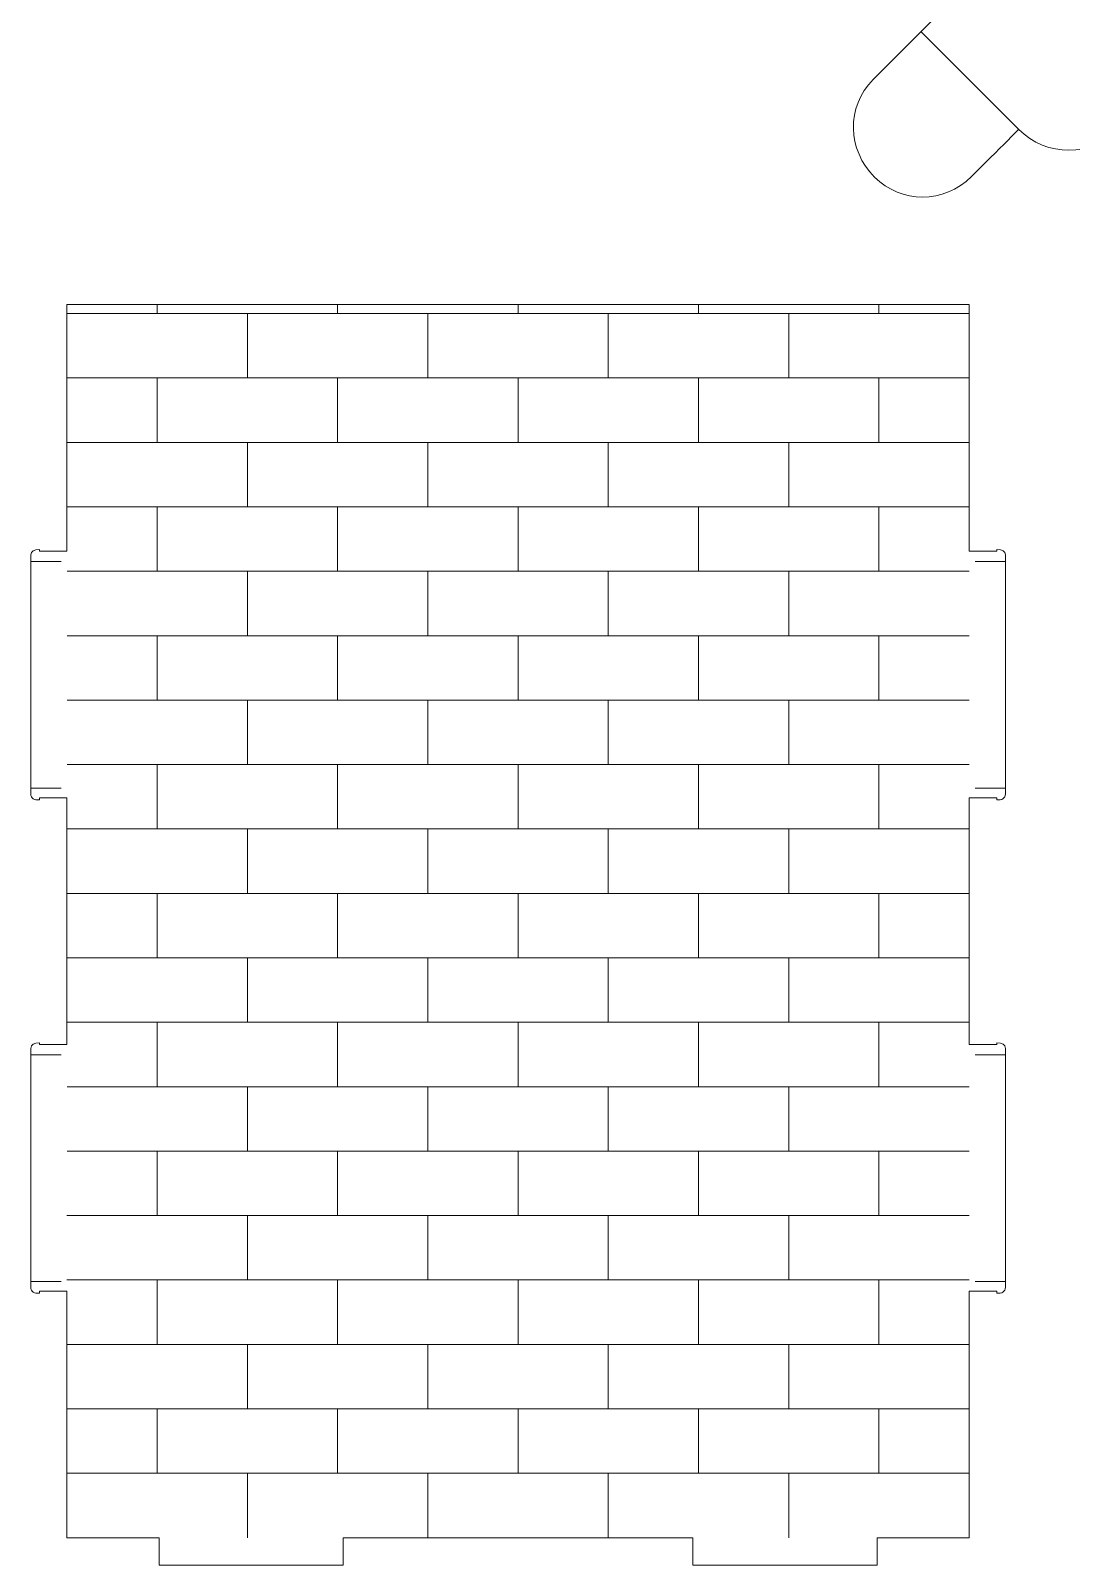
# Model space of a CAD drawing. Header units: millimetres. Extents: x -1172 to 901, y -384 to 816.
# Drawn here: x 294 to 407, y -68 to 98.8 of the extents above; entities that cross this region are included whole.
import ezdxf

# ---------------------------------------------------------------- set-up
doc = ezdxf.new("R2010")
doc.units = ezdxf.units.MM
doc.header["$MEASUREMENT"] = 0
doc.layers.add('layer 1', color=7, linetype='Continuous')

msp = doc.modelspace()

# ---------------------------------------------------------------- linework, layer by layer
at = {"layer": 'layer 1', "color": 250, "lineweight": 20}
for points, knots in [([(401.309, 88.0465), (401.3008, 88.0383), (396.1859, 82.9237), (396.1778, 82.9157), (396.1778, 82.9157), (393.1931, 79.9567), (388.5432, 79.9784), (385.6593, 82.8623), (385.6593, 82.8623), (382.6973, 85.8243), (382.5157, 90.4667), (385.5179, 93.4689), (385.5179, 93.4689), (385.5179, 93.4689), (457.9208, 165.8715), (457.9208, 165.8715), (457.9208, 165.8715), (457.9208, 165.8715), (530.4273, 93.4689), (530.4273, 93.4689), (530.4273, 93.4689), (533.3114, 90.5891), (533.3093, 85.8857), (530.4273, 83.0037), (530.4273, 83.0037), (527.4728, 80.0492), (522.8466, 79.8611), (519.8438, 82.8393), (519.8438, 82.8393), (519.8362, 82.8468), (514.6182, 87.9609), (514.6105, 87.9686), (514.6105, 87.9686), (511.6183, 84.9764), (506.7371, 84.9764), (503.7448, 87.9686), (503.7448, 87.9686), (500.7525, 90.961), (500.7526, 95.8421), (503.7448, 98.8343), (503.7448, 98.8343), (500.7526, 95.8421), (495.8714, 95.8421), (492.8791, 98.8343), (492.8791, 98.8343), (489.8867, 101.8267), (489.8869, 106.7077), (492.8791, 109.7), (492.8791, 109.7), (492.8791, 109.7), (492.879, 109.7001), (492.879, 109.7001), (492.879, 109.7001), (489.8867, 106.7079), (485.0056, 106.7078), (482.0134, 109.7001), (482.0134, 109.7001), (479.021, 112.6924), (479.0212, 117.5734), (482.0134, 120.5657), (482.0134, 120.5657), (482.0134, 120.5657), (482.0133, 120.5658), (482.0133, 120.5658), (482.0133, 120.5658), (479.021, 117.5736), (474.1399, 117.5735), (471.1477, 120.5658), (471.1477, 120.5658), (468.1553, 123.5581), (468.1555, 128.4391), (471.1477, 131.4314), (471.1477, 131.4314), (471.1477, 131.4314), (471.1476, 131.4315), (471.1476, 131.4315), (471.1476, 131.4315), (466.4411, 126.7251), (458.1692, 129.81), (457.972, 136.9175), (457.972, 136.9175), (457.745, 129.8754), (449.5052, 126.776), (444.7962, 131.485), (444.7962, 131.485), (447.7885, 128.4927), (447.7886, 123.6116), (444.7962, 120.6193), (444.7962, 120.6193), (441.804, 117.627), (436.9228, 117.627), (433.9305, 120.6193), (433.9305, 120.6193), (436.9228, 117.627), (436.9229, 112.7459), (433.9305, 109.7536), (433.9305, 109.7536), (430.9383, 106.7613), (426.0571, 106.7613), (423.0648, 109.7536), (423.0648, 109.7536), (426.0571, 106.7613), (426.0572, 101.8802), (423.0648, 98.8878), (423.0648, 98.8878), (420.0725, 95.8956), (415.1913, 95.8956), (412.1991, 98.8878), (412.1991, 98.8878), (415.1913, 95.8956), (415.1914, 91.0145), (412.1991, 88.0221), (412.1991, 88.0221), (409.2047, 85.0277), (404.334, 85.0215), (401.309, 88.0465)], [0, 0, 0, 0, 0.03333333, 0.03333333, 0.03333333, 0.03333333, 0.06666667, 0.06666667, 0.06666667, 0.06666667, 0.1, 0.1, 0.1, 0.1, 0.13333333, 0.13333333, 0.13333333, 0.13333333, 0.16666667, 0.16666667, 0.16666667, 0.16666667, 0.2, 0.2, 0.2, 0.2, 0.23333333, 0.23333333, 0.23333333, 0.23333333, 0.26666667, 0.26666667, 0.26666667, 0.26666667, 0.3, 0.3, 0.3, 0.3, 0.33333333, 0.33333333, 0.33333333, 0.33333333, 0.36666667, 0.36666667, 0.36666667, 0.36666667, 0.4, 0.4, 0.4, 0.4, 0.43333333, 0.43333333, 0.43333333, 0.43333333, 0.46666667, 0.46666667, 0.46666667, 0.46666667, 0.5, 0.5, 0.5, 0.5, 0.53333333, 0.53333333, 0.53333333, 0.53333333, 0.56666667, 0.56666667, 0.56666667, 0.56666667, 0.6, 0.6, 0.6, 0.6, 0.63333333, 0.63333333, 0.63333333, 0.63333333, 0.66666667, 0.66666667, 0.66666667, 0.66666667, 0.7, 0.7, 0.7, 0.7, 0.73333333, 0.73333333, 0.73333333, 0.73333333, 0.76666667, 0.76666667, 0.76666667, 0.76666667, 0.8, 0.8, 0.8, 0.8, 0.83333333, 0.83333333, 0.83333333, 0.83333333, 0.86666667, 0.86666667, 0.86666667, 0.86666667, 0.9, 0.9, 0.9, 0.9, 0.93333333, 0.93333333, 0.93333333, 0.93333333, 1, 1, 1, 1]), ([(395.9326, 69.0371), (395.9326, 69.0371), (297.9326, 69.0371), (297.9326, 69.0371), (297.9326, 69.0371), (297.9326, 69.0371), (297.9326, 42.2371), (297.9326, 42.2371), (297.9326, 42.2371), (297.9326, 42.2371), (294.9434, 42.2371), (294.9434, 42.2371), (294.9434, 42.2371), (294.9434, 42.2371), (294.9432, 42.3944), (294.9432, 42.3944), (294.9432, 42.3944), (294.3394, 42.3983), (294.0151, 42.2064), (293.9898, 41.8054), (293.9898, 41.8054), (293.9898, 41.8054), (293.9898, 15.8732), (293.9898, 15.8732), (293.9898, 15.8732), (294.0116, 15.3363), (294.3753, 15.1602), (294.9323, 15.1875), (294.9323, 15.1875), (294.9323, 15.1875), (294.9324, 15.4371), (294.9324, 15.4371), (294.9324, 15.4371), (294.9324, 15.4371), (297.9326, 15.4371), (297.9326, 15.4371), (297.9326, 15.4371), (297.9326, 15.4371), (297.9326, -11.3629), (297.9326, -11.3629), (297.9326, -11.3629), (297.9326, -11.3629), (294.9434, -11.3629), (294.9434, -11.3629), (294.9434, -11.3629), (294.9434, -11.3629), (294.9432, -11.2056), (294.9432, -11.2056), (294.9432, -11.2056), (294.3394, -11.2017), (294.0151, -11.3936), (293.9898, -11.7946), (293.9898, -11.7946), (293.9898, -11.7946), (293.9898, -37.7268), (293.9898, -37.7268), (293.9898, -37.7268), (294.0116, -38.2637), (294.3753, -38.4398), (294.9323, -38.4125), (294.9323, -38.4125), (294.9323, -38.4125), (294.9324, -38.1629), (294.9324, -38.1629), (294.9324, -38.1629), (294.9324, -38.1629), (297.9326, -38.1629), (297.9326, -38.1629), (297.9326, -38.1629), (297.9326, -38.1629), (297.9326, -64.9628), (297.9326, -64.9628), (297.9326, -64.9628), (297.9326, -64.9628), (307.9326, -64.9628), (307.9326, -64.9628), (307.9326, -64.9628), (307.9326, -64.9628), (307.9326, -67.9628), (307.9326, -67.9628), (307.9326, -67.9628), (307.9326, -67.9628), (327.9326, -67.9628), (327.9326, -67.9628), (327.9326, -67.9628), (327.9326, -67.9628), (327.9326, -64.9628), (327.9326, -64.9628), (327.9326, -64.9628), (327.9326, -64.9628), (365.9326, -64.9628), (365.9326, -64.9628), (365.9326, -64.9628), (365.9326, -64.9628), (365.9326, -67.9628), (365.9326, -67.9628), (365.9326, -67.9628), (365.9326, -67.9628), (385.9326, -67.9628), (385.9326, -67.9628), (385.9326, -67.9628), (385.9326, -67.9628), (385.9326, -64.9628), (385.9326, -64.9628), (385.9326, -64.9628), (385.9326, -64.9628), (395.9326, -64.9628), (395.9326, -64.9628), (395.9326, -64.9628), (395.9326, -64.9628), (395.9326, -38.1629), (395.9326, -38.1629), (395.9326, -38.1629), (395.9326, -38.1629), (398.9328, -38.1629), (398.9328, -38.1629), (398.9328, -38.1629), (398.9328, -38.1629), (398.9329, -38.4125), (398.9329, -38.4125), (398.9329, -38.4125), (399.4899, -38.4398), (399.8536, -38.2637), (399.8754, -37.7268), (399.8754, -37.7268), (399.8754, -37.7268), (399.8754, -11.7946), (399.8754, -11.7946), (399.8754, -11.7946), (399.8501, -11.3936), (399.5258, -11.2017), (398.922, -11.2056), (398.922, -11.2056), (398.922, -11.2056), (398.9218, -11.3629), (398.9218, -11.3629), (398.9218, -11.3629), (398.9218, -11.3629), (395.9326, -11.3629), (395.9326, -11.3629), (395.9326, -11.3629), (395.9326, -11.3629), (395.9326, 15.4371), (395.9326, 15.4371), (395.9326, 15.4371), (395.9326, 15.4371), (398.9328, 15.4371), (398.9328, 15.4371), (398.9328, 15.4371), (398.9328, 15.4371), (398.9329, 15.1875), (398.9329, 15.1875), (398.9329, 15.1875), (399.4899, 15.1602), (399.8536, 15.3363), (399.8754, 15.8732), (399.8754, 15.8732), (399.8754, 15.8732), (399.8754, 41.8054), (399.8754, 41.8054), (399.8754, 41.8054), (399.8501, 42.2064), (399.5258, 42.3983), (398.922, 42.3944), (398.922, 42.3944), (398.922, 42.3944), (398.9218, 42.2371), (398.9218, 42.2371), (398.9218, 42.2371), (398.9218, 42.2371), (395.9326, 42.2371), (395.9326, 42.2371), (395.9326, 42.2371), (395.9326, 42.2371), (395.9326, 69.0371), (395.9326, 69.0371)], [0, 0, 0, 0, 0.02222222, 0.02222222, 0.02222222, 0.02222222, 0.04444444, 0.04444444, 0.04444444, 0.04444444, 0.06666667, 0.06666667, 0.06666667, 0.06666667, 0.08888889, 0.08888889, 0.08888889, 0.08888889, 0.11111111, 0.11111111, 0.11111111, 0.11111111, 0.13333333, 0.13333333, 0.13333333, 0.13333333, 0.15555556, 0.15555556, 0.15555556, 0.15555556, 0.17777778, 0.17777778, 0.17777778, 0.17777778, 0.2, 0.2, 0.2, 0.2, 0.22222222, 0.22222222, 0.22222222, 0.22222222, 0.24444444, 0.24444444, 0.24444444, 0.24444444, 0.26666667, 0.26666667, 0.26666667, 0.26666667, 0.28888889, 0.28888889, 0.28888889, 0.28888889, 0.31111111, 0.31111111, 0.31111111, 0.31111111, 0.33333333, 0.33333333, 0.33333333, 0.33333333, 0.35555556, 0.35555556, 0.35555556, 0.35555556, 0.37777778, 0.37777778, 0.37777778, 0.37777778, 0.4, 0.4, 0.4, 0.4, 0.42222222, 0.42222222, 0.42222222, 0.42222222, 0.44444444, 0.44444444, 0.44444444, 0.44444444, 0.46666667, 0.46666667, 0.46666667, 0.46666667, 0.48888889, 0.48888889, 0.48888889, 0.48888889, 0.51111111, 0.51111111, 0.51111111, 0.51111111, 0.53333333, 0.53333333, 0.53333333, 0.53333333, 0.55555556, 0.55555556, 0.55555556, 0.55555556, 0.57777778, 0.57777778, 0.57777778, 0.57777778, 0.6, 0.6, 0.6, 0.6, 0.62222222, 0.62222222, 0.62222222, 0.62222222, 0.64444444, 0.64444444, 0.64444444, 0.64444444, 0.66666667, 0.66666667, 0.66666667, 0.66666667, 0.68888889, 0.68888889, 0.68888889, 0.68888889, 0.71111111, 0.71111111, 0.71111111, 0.71111111, 0.73333333, 0.73333333, 0.73333333, 0.73333333, 0.75555556, 0.75555556, 0.75555556, 0.75555556, 0.77777778, 0.77777778, 0.77777778, 0.77777778, 0.8, 0.8, 0.8, 0.8, 0.82222222, 0.82222222, 0.82222222, 0.82222222, 0.84444444, 0.84444444, 0.84444444, 0.84444444, 0.86666667, 0.86666667, 0.86666667, 0.86666667, 0.88888889, 0.88888889, 0.88888889, 0.88888889, 0.91111111, 0.91111111, 0.91111111, 0.91111111, 0.93333333, 0.93333333, 0.93333333, 0.93333333, 0.95555556, 0.95555556, 0.95555556, 0.95555556, 1, 1, 1, 1])]:
    msp.add_open_spline(points, degree=3, knots=knots, dxfattribs=at)
at = {"layer": 'layer 1', "color": 242, "lineweight": 20}
for points in [[(401.309, 88.0465), (401.309, 88.0465), (390.7024, 98.6531), (390.7024, 98.6531)], [(307.7343, 69.0371), (307.7343, 69.0371), (307.7343, 68.0372), (307.7343, 68.0372)], [(327.3343, 69.0371), (327.3343, 69.0371), (327.3343, 68.0372), (327.3343, 68.0372)], [(346.9343, 69.0371), (346.9343, 69.0371), (346.9343, 68.0372), (346.9343, 68.0372)], [(366.5343, 69.0371), (366.5343, 69.0371), (366.5343, 68.0372), (366.5343, 68.0372)], [(386.1343, 68.0372), (386.1343, 68.0372), (386.1343, 69.0371), (386.1343, 69.0371)], [(297.9341, 68.0372), (297.9341, 68.0372), (395.9326, 68.0372), (395.9326, 68.0372)], [(317.5342, 68.0372), (317.5342, 68.0372), (317.5342, 61.0372), (317.5342, 61.0372)], [(337.1342, 68.0372), (337.1342, 68.0372), (337.1342, 61.0372), (337.1342, 61.0372)], [(356.7342, 68.0372), (356.7342, 68.0372), (356.7342, 61.0372), (356.7342, 61.0372)], [(376.3342, 68.0372), (376.3342, 68.0372), (376.3342, 61.0372), (376.3342, 61.0372)], [(297.9342, 61.0372), (297.9342, 61.0372), (395.9326, 61.0372), (395.9326, 61.0372)], [(307.7337, 61.0372), (307.7337, 61.0372), (307.7337, 54.0372), (307.7337, 54.0372)], [(327.3337, 61.0372), (327.3337, 61.0372), (327.3337, 54.0372), (327.3337, 54.0372)], [(346.9337, 61.0372), (346.9337, 61.0372), (346.9337, 54.0372), (346.9337, 54.0372)], [(366.5337, 61.0372), (366.5337, 61.0372), (366.5337, 54.0372), (366.5337, 54.0372)], [(386.1337, 54.0372), (386.1337, 54.0372), (386.1337, 61.0372), (386.1337, 61.0372)], [(297.9335, 54.0372), (297.9335, 54.0372), (395.9326, 54.0372), (395.9326, 54.0372)], [(317.5336, 54.0372), (317.5336, 54.0372), (317.5336, 47.0372), (317.5336, 47.0372)], [(337.1336, 54.0372), (337.1336, 54.0372), (337.1336, 47.0372), (337.1336, 47.0372)], [(356.7336, 54.0372), (356.7336, 54.0372), (356.7336, 47.0372), (356.7336, 47.0372)], [(376.3336, 54.0372), (376.3336, 54.0372), (376.3336, 47.0372), (376.3336, 47.0372)], [(297.9336, 47.0372), (297.9336, 47.0372), (395.9326, 47.0372), (395.9326, 47.0372)], [(307.7337, 47.0372), (307.7337, 47.0372), (307.7337, 40.0372), (307.7337, 40.0372)], [(327.3337, 47.0372), (327.3337, 47.0372), (327.3337, 40.0372), (327.3337, 40.0372)], [(346.9337, 47.0372), (346.9337, 47.0372), (346.9337, 40.0372), (346.9337, 40.0372)], [(366.5337, 47.0372), (366.5337, 47.0372), (366.5337, 40.0372), (366.5337, 40.0372)], [(386.1337, 40.0372), (386.1337, 40.0372), (386.1337, 47.0372), (386.1337, 47.0372)], [(297.9335, 40.0372), (297.9335, 40.0372), (395.9336, 40.0372), (395.9336, 40.0372)], [(317.5336, 40.0372), (317.5336, 40.0372), (317.5336, 33.0372), (317.5336, 33.0372)], [(337.1336, 40.0372), (337.1336, 40.0372), (337.1336, 33.0372), (337.1336, 33.0372)], [(356.7336, 40.0372), (356.7336, 40.0372), (356.7336, 33.0372), (356.7336, 33.0372)], [(376.3336, 40.0372), (376.3336, 40.0372), (376.3336, 33.0372), (376.3336, 33.0372)], [(297.9336, 33.0372), (297.9336, 33.0372), (395.9336, 33.0372), (395.9336, 33.0372)], [(307.7335, 33.0372), (307.7335, 33.0372), (307.7335, 26.0372), (307.7335, 26.0372)], [(327.3335, 33.0372), (327.3335, 33.0372), (327.3335, 26.0372), (327.3335, 26.0372)], [(346.9335, 33.0372), (346.9335, 33.0372), (346.9335, 26.0372), (346.9335, 26.0372)], [(366.5335, 33.0372), (366.5335, 33.0372), (366.5335, 26.0372), (366.5335, 26.0372)], [(386.1335, 26.0372), (386.1335, 26.0372), (386.1335, 33.0372), (386.1335, 33.0372)], [(297.9333, 26.0372), (297.9333, 26.0372), (395.9334, 26.0372), (395.9334, 26.0372)], [(317.5334, 26.0372), (317.5334, 26.0372), (317.5334, 19.0372), (317.5334, 19.0372)], [(337.1334, 26.0372), (337.1334, 26.0372), (337.1334, 19.0372), (337.1334, 19.0372)], [(356.7334, 26.0372), (356.7334, 26.0372), (356.7334, 19.0372), (356.7334, 19.0372)], [(376.3334, 26.0372), (376.3334, 26.0372), (376.3334, 19.0372), (376.3334, 19.0372)], [(297.9334, 19.0372), (297.9334, 19.0372), (395.9334, 19.0372), (395.9334, 19.0372)], [(307.7335, 19.0372), (307.7335, 19.0372), (307.7335, 12.0372), (307.7335, 12.0372)], [(327.3335, 19.0372), (327.3335, 19.0372), (327.3335, 12.0372), (327.3335, 12.0372)], [(346.9335, 19.0372), (346.9335, 19.0372), (346.9335, 12.0372), (346.9335, 12.0372)], [(366.5335, 19.0372), (366.5335, 19.0372), (366.5335, 12.0372), (366.5335, 12.0372)], [(386.1335, 12.0372), (386.1335, 12.0372), (386.1335, 19.0372), (386.1335, 19.0372)], [(297.9333, 12.0372), (297.9333, 12.0372), (395.9326, 12.0372), (395.9326, 12.0372)], [(317.5334, 12.0372), (317.5334, 12.0372), (317.5334, 5.0372), (317.5334, 5.0372)], [(337.1334, 12.0372), (337.1334, 12.0372), (337.1334, 5.0372), (337.1334, 5.0372)], [(356.7334, 12.0372), (356.7334, 12.0372), (356.7334, 5.0372), (356.7334, 5.0372)], [(376.3334, 12.0372), (376.3334, 12.0372), (376.3334, 5.0372), (376.3334, 5.0372)], [(297.9334, 5.0372), (297.9334, 5.0372), (395.9326, 5.0372), (395.9326, 5.0372)], [(307.7333, 5.0372), (307.7333, 5.0372), (307.7333, -1.9628), (307.7333, -1.9628)], [(327.3333, 5.0372), (327.3333, 5.0372), (327.3333, -1.9628), (327.3333, -1.9628)], [(346.9333, 5.0372), (346.9333, 5.0372), (346.9333, -1.9628), (346.9333, -1.9628)], [(366.5333, 5.0372), (366.5333, 5.0372), (366.5333, -1.9628), (366.5333, -1.9628)], [(386.1333, -1.9628), (386.1333, -1.9628), (386.1333, 5.0372), (386.1333, 5.0372)], [(297.9331, -1.9628), (297.9331, -1.9628), (395.9326, -1.9628), (395.9326, -1.9628)], [(317.5332, -1.9628), (317.5332, -1.9628), (317.5332, -8.9628), (317.5332, -8.9628)], [(337.1332, -1.9628), (337.1332, -1.9628), (337.1332, -8.9628), (337.1332, -8.9628)], [(356.7332, -1.9628), (356.7332, -1.9628), (356.7332, -8.9628), (356.7332, -8.9628)], [(376.3332, -1.9628), (376.3332, -1.9628), (376.3332, -8.9628), (376.3332, -8.9628)], [(297.9332, -8.9628), (297.9332, -8.9628), (395.9326, -8.9628), (395.9326, -8.9628)], [(307.7333, -8.9628), (307.7333, -8.9628), (307.7333, -15.9628), (307.7333, -15.9628)], [(327.3333, -8.9628), (327.3333, -8.9628), (327.3333, -15.9628), (327.3333, -15.9628)], [(346.9333, -8.9628), (346.9333, -8.9628), (346.9333, -15.9628), (346.9333, -15.9628)], [(366.5333, -8.9628), (366.5333, -8.9628), (366.5333, -15.9628), (366.5333, -15.9628)], [(386.1333, -15.9628), (386.1333, -15.9628), (386.1333, -8.9628), (386.1333, -8.9628)], [(297.9331, -15.9628), (297.9331, -15.9628), (395.9332, -15.9628), (395.9332, -15.9628)], [(317.5332, -15.9628), (317.5332, -15.9628), (317.5332, -22.9628), (317.5332, -22.9628)], [(337.1332, -15.9628), (337.1332, -15.9628), (337.1332, -22.9628), (337.1332, -22.9628)], [(356.7332, -15.9628), (356.7332, -15.9628), (356.7332, -22.9628), (356.7332, -22.9628)], [(376.3332, -15.9628), (376.3332, -15.9628), (376.3332, -22.9628), (376.3332, -22.9628)], [(297.9332, -22.9628), (297.9332, -22.9628), (395.9332, -22.9628), (395.9332, -22.9628)], [(307.7331, -22.9628), (307.7331, -22.9628), (307.7331, -29.9628), (307.7331, -29.9628)], [(327.3331, -22.9628), (327.3331, -22.9628), (327.3331, -29.9628), (327.3331, -29.9628)], [(346.9331, -22.9628), (346.9331, -22.9628), (346.9331, -29.9628), (346.9331, -29.9628)], [(366.5331, -22.9628), (366.5331, -22.9628), (366.5331, -29.9628), (366.5331, -29.9628)], [(386.1331, -29.9628), (386.1331, -29.9628), (386.1331, -22.9628), (386.1331, -22.9628)], [(297.9329, -29.9628), (297.9329, -29.9628), (395.933, -29.9628), (395.933, -29.9628)], [(317.533, -29.9628), (317.533, -29.9628), (317.533, -36.9628), (317.533, -36.9628)], [(337.133, -29.9628), (337.133, -29.9628), (337.133, -36.9628), (337.133, -36.9628)], [(356.733, -29.9628), (356.733, -29.9628), (356.733, -36.9628), (356.733, -36.9628)], [(376.333, -29.9628), (376.333, -29.9628), (376.333, -36.9628), (376.333, -36.9628)], [(297.933, -36.9628), (297.933, -36.9628), (395.933, -36.9628), (395.933, -36.9628)], [(307.7331, -36.9628), (307.7331, -36.9628), (307.7331, -43.9628), (307.7331, -43.9628)], [(327.3331, -36.9628), (327.3331, -36.9628), (327.3331, -43.9628), (327.3331, -43.9628)], [(346.9331, -36.9628), (346.9331, -36.9628), (346.9331, -43.9628), (346.9331, -43.9628)], [(366.5331, -36.9628), (366.5331, -36.9628), (366.5331, -43.9628), (366.5331, -43.9628)], [(386.1331, -43.9628), (386.1331, -43.9628), (386.1331, -36.9628), (386.1331, -36.9628)], [(297.9329, -43.9628), (297.9329, -43.9628), (395.9326, -43.9628), (395.9326, -43.9628)], [(317.533, -43.9628), (317.533, -43.9628), (317.533, -50.9628), (317.533, -50.9628)], [(337.133, -43.9628), (337.133, -43.9628), (337.133, -50.9628), (337.133, -50.9628)], [(356.733, -43.9628), (356.733, -43.9628), (356.733, -50.9628), (356.733, -50.9628)], [(376.333, -43.9628), (376.333, -43.9628), (376.333, -50.9628), (376.333, -50.9628)], [(297.933, -50.9628), (297.933, -50.9628), (395.9326, -50.9628), (395.9326, -50.9628)], [(307.7325, -50.9628), (307.7325, -50.9628), (307.7325, -57.9628), (307.7325, -57.9628)], [(327.3325, -50.9628), (327.3325, -50.9628), (327.3325, -57.9628), (327.3325, -57.9628)], [(346.9325, -50.9628), (346.9325, -50.9628), (346.9325, -57.9628), (346.9325, -57.9628)], [(366.5325, -50.9628), (366.5325, -50.9628), (366.5325, -57.9628), (366.5325, -57.9628)], [(386.1325, -57.9628), (386.1325, -57.9628), (386.1325, -50.9628), (386.1325, -50.9628)], [(297.9326, -57.9628), (297.9326, -57.9628), (395.9324, -57.9628), (395.9324, -57.9628)], [(317.5324, -57.9628), (317.5324, -57.9628), (317.5324, -64.9628), (317.5324, -64.9628)], [(337.1324, -57.9628), (337.1324, -57.9628), (337.1324, -64.9628), (337.1324, -64.9628)], [(356.7324, -57.9628), (356.7324, -57.9628), (356.7324, -64.9628), (356.7324, -64.9628)], [(376.3324, -57.9628), (376.3324, -57.9628), (376.3324, -64.9628), (376.3324, -64.9628)]]:
    msp.add_open_spline(points, degree=3, dxfattribs=at)
at = {"layer": 'layer 1', "color": 250, "lineweight": 20}
for points in [[(293.9898, 41.0883), (293.9898, 41.0883), (297.2838, 41.0947), (297.2838, 41.0947)], [(399.8754, 41.0883), (399.8754, 41.0883), (396.5814, 41.0947), (396.5814, 41.0947)], [(293.9898, 16.4845), (293.9898, 16.4845), (297.2949, 16.4845), (297.2949, 16.4845)], [(399.8754, 16.4845), (399.8754, 16.4845), (396.5703, 16.4845), (396.5703, 16.4845)], [(293.9898, -12.5117), (293.9898, -12.5117), (297.2838, -12.5053), (297.2838, -12.5053)], [(399.8754, -12.5117), (399.8754, -12.5117), (396.5814, -12.5053), (396.5814, -12.5053)], [(293.9898, -37.1155), (293.9898, -37.1155), (297.2949, -37.1155), (297.2949, -37.1155)], [(399.8754, -37.1155), (399.8754, -37.1155), (396.5703, -37.1155), (396.5703, -37.1155)]]:
    msp.add_open_spline(points, degree=3, dxfattribs=at)

doc.saveas('drawing.dxf')
